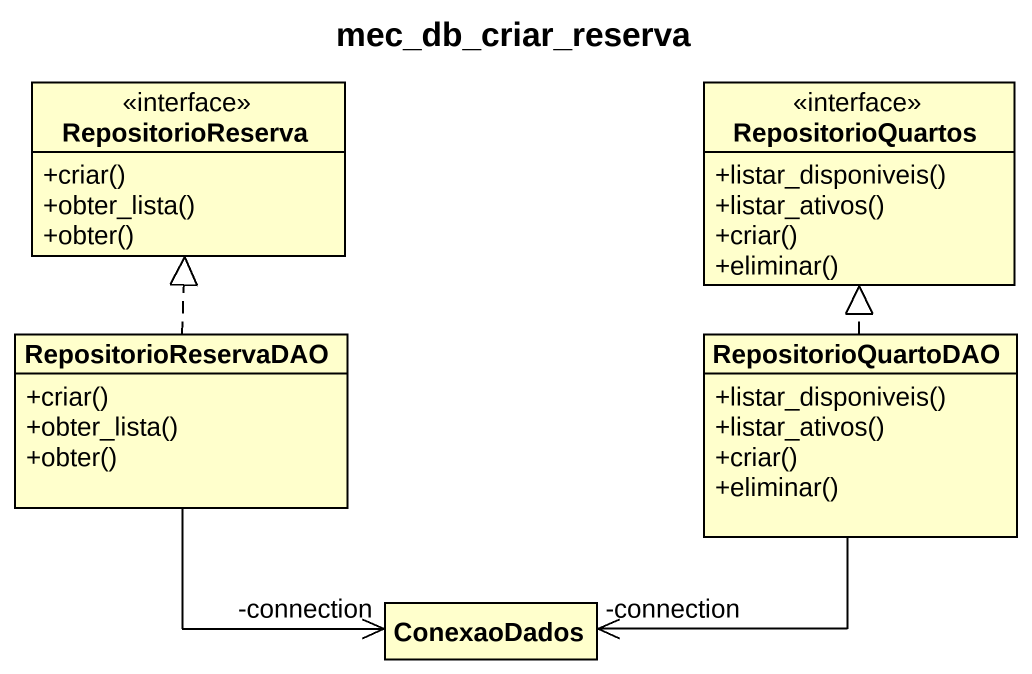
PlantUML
@startuml
title mec_db_criar_reserva
hide circle
hide empty members
skinparam classAttributeIconSize 0
interface RepositorioReserva {
  +criar()
  +obter_lista()
  +obter()
}
interface RepositorioQuartos {
  +listar_disponiveis()
  +listar_ativos()
  +criar()
  +eliminar()
}
class RepositorioReservaDAO {
  +criar()
  +obter_lista()
  +obter()
}
class RepositorioQuartoDAO {
  +listar_disponiveis()
  +listar_ativos()
  +criar()
  +eliminar()
}
class ConexaoDados
RepositorioReservaDAO .up.|> RepositorioReserva
RepositorioReservaDAO --> "-connection" ConexaoDados
RepositorioQuartoDAO .up.|> RepositorioQuartos
RepositorioQuartoDAO -left-> "-connection" ConexaoDados
@enduml
